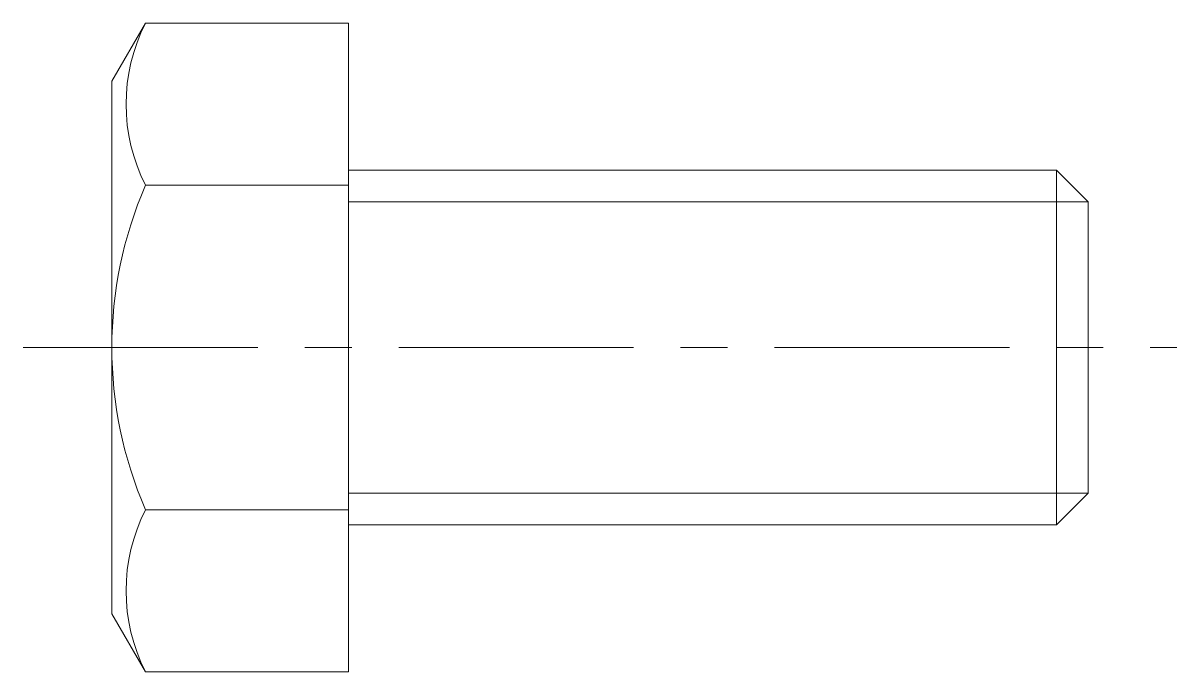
# Model space of a CAD drawing. Header units: millimetres. Extents: x -11 to 28, y -11 to 11.
import ezdxf

# ---------------------------------------------------------------- set-up
doc = ezdxf.new("R2010")
doc.units = ezdxf.units.MM
doc.header["$LTSCALE"] = 0.5
doc.linetypes.add('CENTER', pattern=[50.8, 31.75, -6.35, 6.35, -6.35])
doc.layers.get('0').update_dxf_attribs({"color": 9, "lineweight": 15})

msp = doc.modelspace()

# ---------------------------------------------------------------- linework, layer by layer
at = {"ltscale": 0.5}
for p, q in [((-6.863, 10.97), (-8, 9)), ((0, 10.97), (-6.863, 10.97)), ((0, 10.97), (0, -10.97)), ((-8, 9), (-8, -9)), ((0, 6), (23.927, 6)), ((25, 4.926), (23.927, 6)), ((23.927, 6), (23.927, -6)), ((0, 5.485), (-6.863, 5.485)), ((25, -4.926), (25, 4.926)), ((23.927, -6), (25, -4.926)), ((0, -5.485), (-6.863, -5.485)), ((0, -6), (23.927, -6)), ((-6.863, -10.97), (-8, -9)), ((0, -10.97), (-6.863, -10.97))]:
    msp.add_line(p, q, dxfattribs=at)
at = {"color": 5, "ltscale": 0.5}
for p, q in [((0, 4.926), (25, 4.926)), ((0, -4.926), (25, -4.926))]:
    msp.add_line(p, q, dxfattribs=at)
at = {"color": 1, "linetype": 'CENTER', "ltscale": 0.5}
msp.add_line((-11, 0), (28, 0), dxfattribs=at)
at = {"ltscale": 0.5}
for centre, radius, start, end in [((-1.436, 8.227), 6.081, 153.1911, 206.8089), ((5.796, 0), 13.796, 156.5734, 203.4266), ((-1.436, -8.227), 6.081, 153.1911, 206.8089)]:
    msp.add_arc(centre, radius, start, end, dxfattribs=at)

doc.saveas('drawing.dxf')
